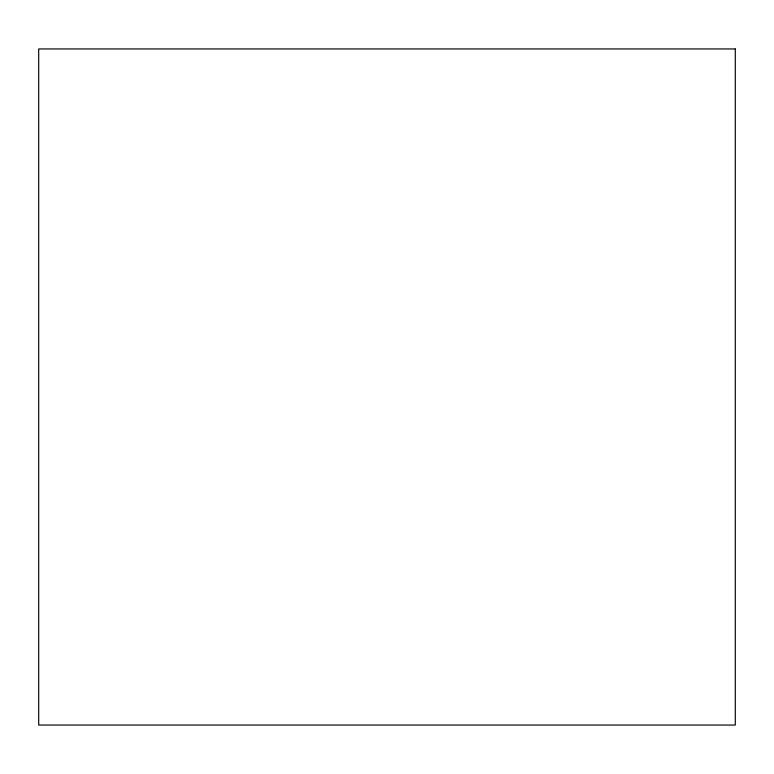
<?xml version="1.0" encoding="UTF-8"?>
<svg xmlns="http://www.w3.org/2000/svg" width="774" height="774" viewBox="0 0 774 774"><rect width="100%" height="100%" fill="white"/><g stroke="black" fill="none" stroke-linecap="round" stroke-linejoin="round"><path stroke-width="1.16" d="M735.3 48.946L38.7 48.946L38.7 725.054L735.3 725.054L735.3 48.946"/></g></svg>
